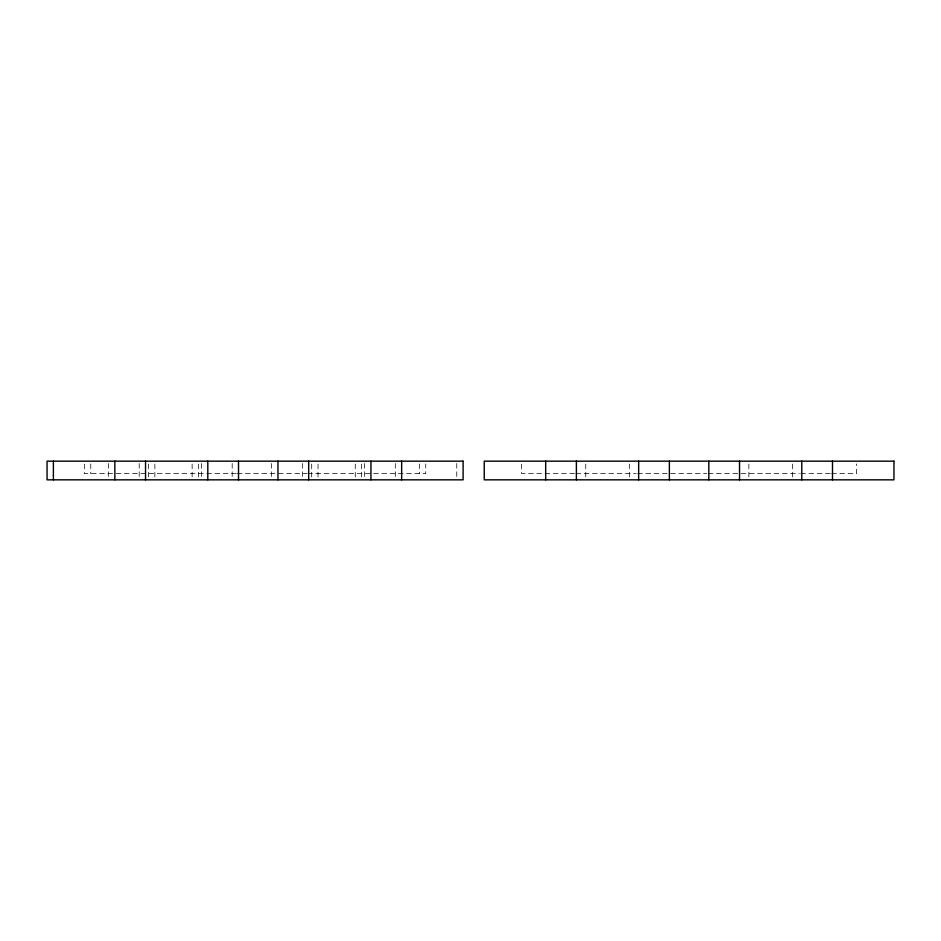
<?xml version="1.0" encoding="UTF-8"?>
<svg xmlns="http://www.w3.org/2000/svg" width="941" height="941" viewBox="0 0 941 941"><rect width="100%" height="100%" fill="white"/><g stroke="black" fill="none" stroke-linecap="round" stroke-linejoin="round"><path stroke-width="0.71" stroke-dasharray="4.71 3.53" d="M236.203 473.617L84.408 473.617L84.408 463.925M237.214 473.617L306.731 473.617M307.742 473.617L425.744 473.617L425.744 463.925M574.492 473.617L521.596 473.617L521.596 463.925M575.963 473.617L636.198 473.617M637.669 473.617L706.726 473.617M708.197 473.617L799.285 473.617M800.756 473.617L830.138 473.617M831.609 473.617L856.592 473.617L856.592 463.925M792.451 464.031L792.451 476.969M748.871 464.031L748.871 476.969M629.317 464.031L629.317 476.969M585.737 464.031L585.737 476.969M456.761 463.49L456.761 477.51M419.404 463.925L419.404 473.617M395.314 463.49L395.314 477.51M364.614 463.49L364.614 477.51M361.603 464.031L361.603 476.969M355.263 464.031L355.263 476.969M318.023 464.031L318.023 476.969M311.683 464.031L311.683 476.969M302.343 463.49L302.343 477.51M271.631 463.49L271.631 477.51M232.18 463.49L232.18 477.51M201.468 463.49L201.468 477.51M198.469 464.031L198.469 476.969M192.129 464.031L192.129 476.969M154.877 464.031L154.877 476.969M148.549 464.031L148.549 476.969M139.209 463.49L139.209 477.51M108.497 463.49L108.497 477.51M90.748 463.925L90.748 473.617"/><path stroke-width="1.41" d="M832.503 461.161L832.503 479.839M801.791 461.161L801.791 479.839M739.532 461.161L739.532 479.839M708.82 461.161L708.82 479.839M669.369 461.161L669.369 479.839M638.657 461.161L638.657 479.839M576.386 461.161L576.386 479.839M545.686 461.161L545.686 479.839M401.654 461.161L401.654 479.839M370.942 461.161L370.942 479.839M308.683 461.161L308.683 479.839M277.971 461.161L277.971 479.839M238.52 461.161L238.52 479.839M207.808 461.161L207.808 479.839M145.537 461.161L145.537 479.839M114.837 461.161L114.837 479.839M53.39 461.161L53.39 479.839M463.101 461.161L47.05 461.161L47.05 479.839L463.101 479.839L463.101 461.161M893.95 461.161L484.239 461.161L484.239 479.839L893.95 479.839L893.95 461.161"/></g></svg>
